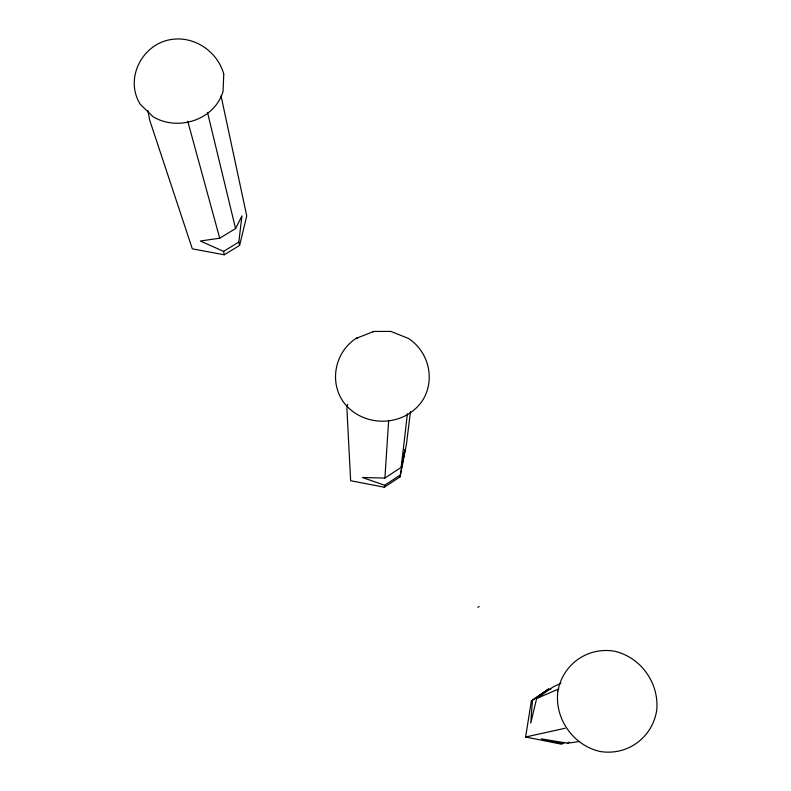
<?xml version="1.0" encoding="UTF-8"?>
<svg xmlns="http://www.w3.org/2000/svg" width="791" height="791" viewBox="0 0 791 791"><rect width="100%" height="100%" fill="white"/><g stroke="black" fill="none" stroke-linecap="round" stroke-linejoin="round"><path stroke-width="1.19" d="M384.91 478.061L401.185 467.382L404.952 449.644L400.295 474.995L384.673 485.259L362.367 477.497L384.91 478.061L388.658 420.377M550.843 689.416L548.4 689.099L532.452 700.322L530.771 723.063L536.654 698.502L553.255 686.815L560.987 683.276M347.595 404.359L346.903 408.7L350.64 480.73L384.317 487.226L400.078 476.854L400.295 474.995M401.185 467.382L407.405 413.733M239.604 245.428L238.813 242.105L241.947 215.894L235.57 228.569L219.7 238.2L200.42 241.018L223.576 251.38L224.229 254.791L239.604 245.428L246.733 215.913L221.045 95.81M410.509 411.458L406.445 444.275L400.078 476.854M564.734 742.353L561.244 744.133L525.61 737.014L531.394 700.786L548.4 689.099M384.317 487.226L384.673 485.259M557.892 691.037C562.836 664.302 587.466 646.731 614.36 651.181C641.026 657.202 659.546 683.503 656.668 710.605C652.199 737.884 627.233 756.038 599.894 751.45C573.07 745.251 554.382 718.554 557.863 691.215M356.069 338.41C335.453 351.777 329.076 380.609 342.839 401.136L343.096 401.571C361.932 427.694 403.123 427.812 421.85 401.502L422.157 401.067C435.762 380.392 428.979 351.679 408.354 338.39L390.883 331.429L373.797 331.439L356.069 338.41L357.997 337.638M562.737 743.777L541.38 738.883L567.543 743.224L569.134 742.087M477.873 607.34L479.128 606.479M223.576 251.38L238.813 242.105M531.394 700.786L532.452 700.322M536.654 698.502L558.772 688.931M373.026 331.755L373.797 331.439M525.61 737.014L565.199 728.234M567.543 743.224L579.595 741.474M224.229 254.791L192.322 248.839L149.618 119.906L147.858 110.582M207.499 112.381L235.57 228.569M219.7 238.2L187.754 121.231M223.754 74.136L223.072 91.301C214.677 119.945 178.074 131.672 153.147 116.791L140.363 104.412C124.266 79.09 141.866 44.088 170.965 39.55C194.279 35.615 217.693 51.623 223.754 74.136"/></g></svg>
